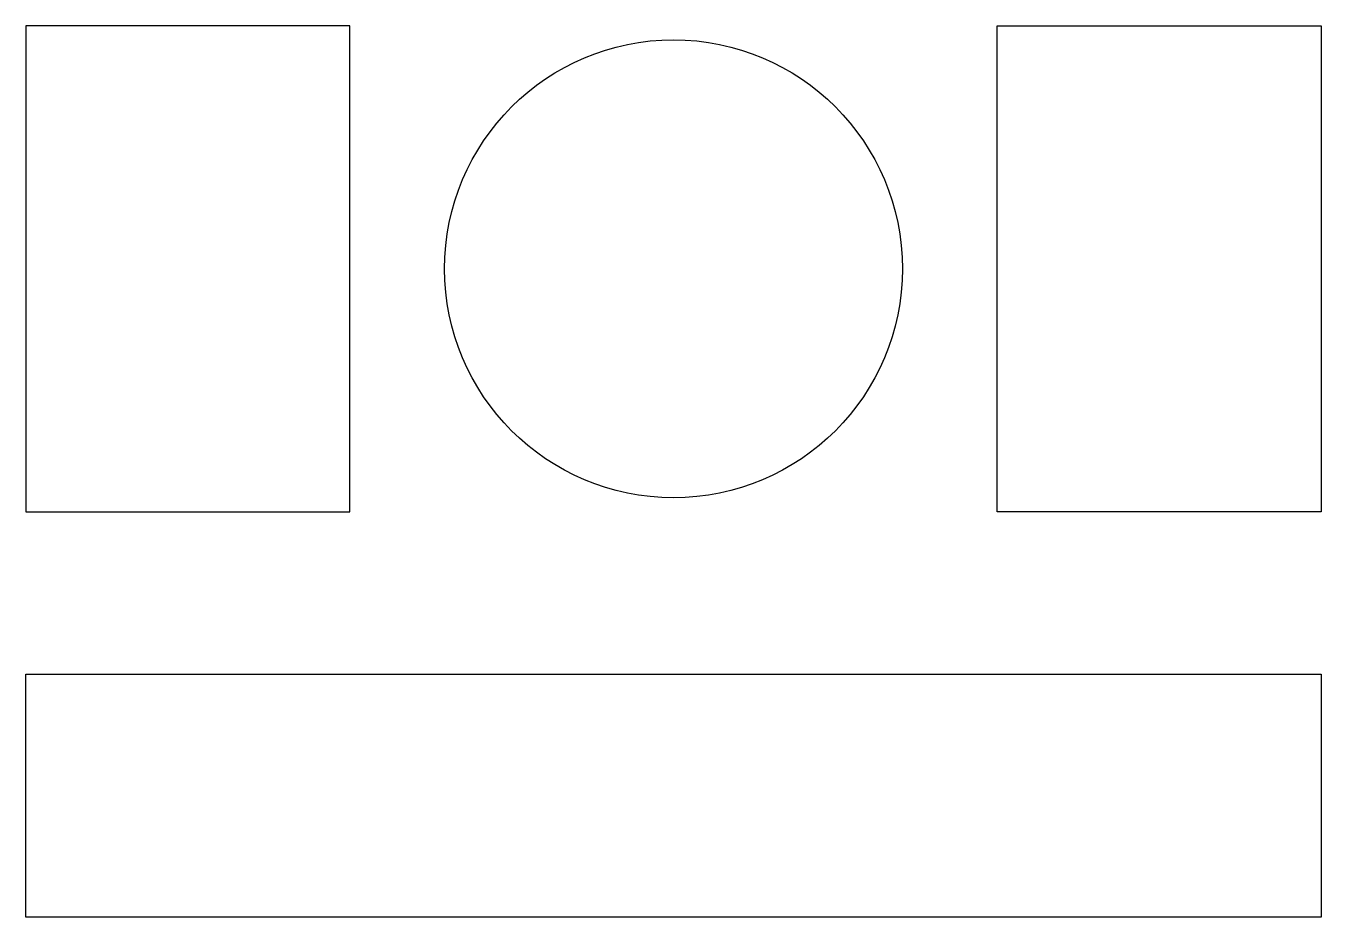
# Model space of a CAD drawing. Header units: metres. Extents: x 35168 to 37088, y 2457 to 3778.
import ezdxf

# ---------------------------------------------------------------- set-up
doc = ezdxf.new("R2010")
doc.units = ezdxf.units.M
doc.layers.add('LAYER1', color=1, linetype='Continuous')

msp = doc.modelspace()

# ---------------------------------------------------------------- linework, layer by layer
at = {"layer": 'LAYER1'}
for p, q in [((35167.93, 3777.72), (35167.93, 3057.72)), ((35647.93, 3777.72), (35167.93, 3777.72)), ((35647.93, 3057.72), (35647.93, 3777.72)), ((36607.93, 3057.72), (36607.93, 3777.72)), ((36607.93, 3777.72), (37087.93, 3777.72)), ((37087.93, 3777.72), (37087.93, 3057.72)), ((35167.93, 3057.72), (35647.93, 3057.72)), ((37087.93, 3057.72), (36607.93, 3057.72)), ((35167.93, 2816.83), (37087.93, 2816.83)), ((35167.93, 2456.83), (35167.93, 2816.83)), ((37087.93, 2816.83), (37087.93, 2456.83)), ((37087.93, 2456.83), (35167.93, 2456.83))]:
    msp.add_line(p, q, dxfattribs=at)
msp.add_circle((36127.93, 3417.72), 339.41, dxfattribs=at)

doc.saveas('drawing.dxf')
